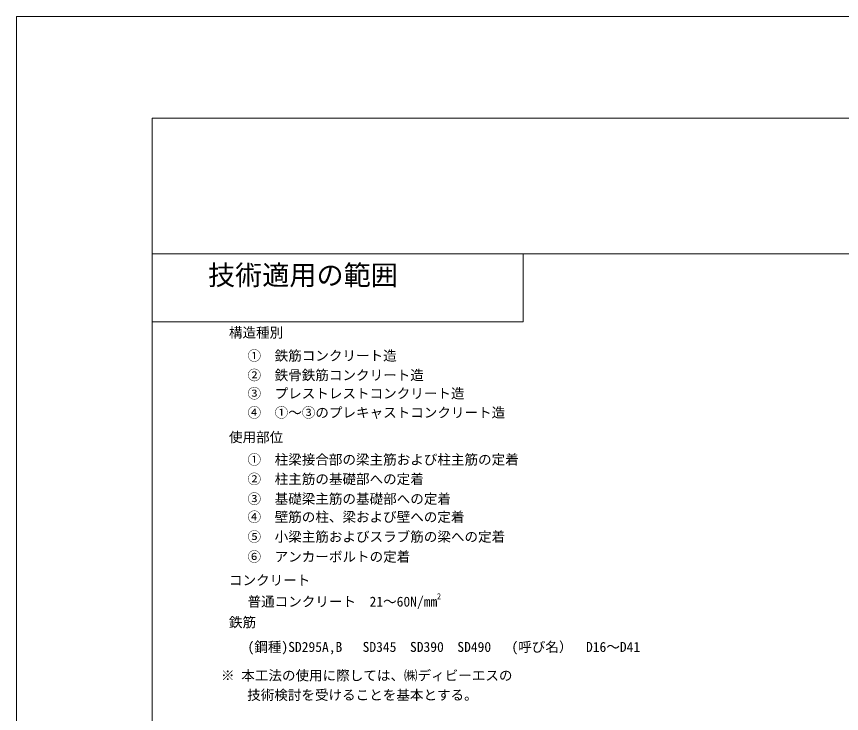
# Model space of a CAD drawing. Units: millimetres on the paper. Extents: x -243 to 177, y -147 to 150.
# Drawn here: x -242.6 to -156.6, y 76.9 to 149.6 of the extents above; entities that cross this region are included whole.
import ezdxf
from ezdxf.enums import TextEntityAlignment as Align

# ---------------------------------------------------------------- set-up
doc = ezdxf.new("R2010")
doc.units = ezdxf.units.MM
doc.layers.add('0-0_0', color=7, linetype='Continuous', lineweight=18)
doc.styles.add('ＭＳ ゴシック', font='')
doc.styles.get('ＭＳ ゴシック').set_extended_font_data('MS Gothic')

msp = doc.modelspace()

# ---------------------------------------------------------------- linework, layer by layer
at = {"layer": '0-0_0', "color": 2}
for p, q in [((-242.61, 149.59), (-242.61, -147.395)), ((-242.61, 149.59), (177.412, 149.59)), ((-228.468, 138.984), (-228.468, -122.646)), ((-228.468, 138.984), (163.269, 138.984)), ((-207.255, 138.984), (142.056, 138.984))]:
    msp.add_line(p, q, dxfattribs=at)
at = {"layer": '0-0_0', "color": 5}
for p, q in [((-228.468, 124.841), (163.269, 124.841)), ((-189.761, 124.841), (-189.761, 117.77)), ((-228.468, 117.77), (-189.761, 117.77))]:
    msp.add_line(p, q, dxfattribs=at)

# ---------------------------------------------------------------- texts
at = {"layer": '0-0_0', "style": 'ＭＳ ゴシック'}
for s, height, p in [('技術適用の範囲', 2.074, (-222.633, 120.975)), ('構造種別', 1.037, (-220.448, 115.811)), ('①\u3000鉄筋コンクリート造', 1.037, (-218.51, 113.403)), ('②\u3000鉄骨鉄筋コンクリート造', 1.037, (-218.51, 111.376)), ('③\u3000プレストレストコンクリート造', 1.037, (-218.51, 109.468)), ('④\u3000①～③のプレキャストコンクリート造', 1.037, (-218.51, 107.473)), ('使用部位', 1.037, (-220.448, 104.909)), ('①\u3000柱梁接合部の梁主筋および柱主筋の定着', 1.037, (-218.51, 102.573)), ('②\u3000柱主筋の基礎部への定着', 1.037, (-218.51, 100.545)), ('③\u3000基礎梁主筋の基礎部への定着', 1.037, (-218.51, 98.482)), ('④\u3000壁筋の柱、梁および壁への定着', 1.037, (-218.51, 96.595)), ('⑤\u3000小梁主筋およびスラブ筋の梁への定着', 1.037, (-218.51, 94.533)), ('⑥\u3000アンカーボルトの定着', 1.037, (-218.51, 92.451)), ('コンクリート', 1.037, (-220.448, 89.996)), ('普通コンクリート\u300021～60N/mm', 1.037, (-218.51, 87.768)), ('2', 0.622, (-198.746, 88.659)), ('鉄筋', 1.037, (-220.448, 85.614)), ('(鋼種)SD295A,B \u3000SD345\u3000SD390  SD490 \u3000(呼び名）\u3000D16～D41', 1.037, (-218.51, 83.044)), ('※ 本工法の使用に際しては、㈱ディビーエスの', 1.037, (-221.282, 80.07)), ('技術検討を受けることを基本とする。', 1.037, (-218.548, 78.037))]:
    msp.add_text(s, height=height, dxfattribs=at).set_placement(p, align=Align.BOTTOM_LEFT)

doc.saveas('drawing.dxf')
